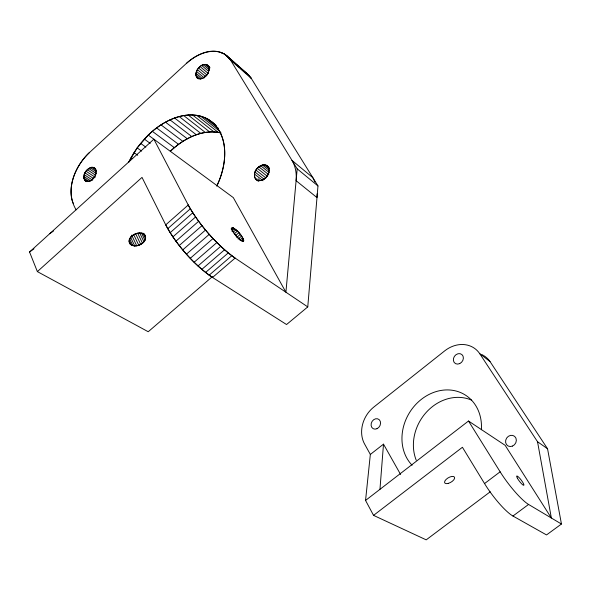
<?xml version="1.0" encoding="UTF-8"?>
<svg xmlns="http://www.w3.org/2000/svg" width="591" height="591" viewBox="0 0 591 591"><rect width="100%" height="100%" fill="white"/><g stroke="black" fill="none" stroke-linecap="round" stroke-linejoin="round"><path stroke-width="0.89" d="M254.514 174.101C253.738 186.564 269.902 178.955 269.053 170.481C268.58 160.072 254.315 166.418 254.514 174.101L263.047 180.743M145.157 235.691C140.377 228.953 125.964 236.112 130.101 243.898C135.864 249.69 149.486 241.859 144.374 234.058M317.138 193.848L316.99 197.586L296.098 180.698C296.704 173.747 295.67 166.477 292.02 160.427L312.816 177.64L314.929 181.976M198.303 78.862C190.923 73.55 202.484 59.492 208.948 66.369M379.954 489.333L383.5 444.151L370.343 454.442L365.556 500.437L373.549 515.374L426.2 539.856L490.242 491.786M212.361 276.654L148.223 331.736L37.366 271.609L142.017 177.389L165.724 224.868C177.056 245.575 193.131 263.97 212.538 277.467L286.546 324.533L307.763 306.906L317.973 185.951L251.256 78.344L247.193 73.676L226.501 55.436C213.794 45.928 196.53 53.899 186.342 63.466L89.677 152.338C74.562 166.337 64.589 190.649 76.113 209.827M226.501 55.436L230.564 60.134L297.184 168.849L285.911 292.22L233.312 197.616L148.26 135.073L137.193 147.913L128.528 162.54M83.922 176.487C83.375 169.366 97.219 161.808 95.941 173.237C96.141 179.775 83.649 186.047 83.922 176.487L90.792 180.979M217.045 185.478C227.121 164.867 230.128 133.381 208.106 119.316C187.672 108.219 163.338 120.291 148.26 135.073M37.366 271.609L29.55 252.002L153.874 139.18L188.234 205.011C199.935 225.636 215.944 244.076 235.122 258.082L307.763 306.906M220.576 132.886C201.989 128.801 183.446 138.804 170.311 151.296A64.079 44.059 -55.1 0 1 221.086 132.945M167.755 228.665L190.324 208.786M170.156 232.691L192.777 212.79M172.897 236.88L195.569 216.978M175.941 241.187L198.657 221.285M179.243 245.538L201.996 225.651M182.767 249.882L205.535 230.025M186.46 254.152L209.244 234.332M190.265 258.297L213.048 238.513M231.133 228.887L232.514 227.69C237.597 230.291 242.317 235.358 243.677 240.958L243.3 241.32C237.907 239.289 233.593 233.755 231.731 228.37L232.514 227.69M231.34 229.781L233.408 227.986M194.129 262.249L216.904 242.517M231.82 231.081L234.575 228.695M233.186 232.145L235.935 229.766M234.657 233.504L237.405 231.125M198.007 265.965L220.761 246.292M235.454 235.669L238.89 232.699M236.873 237.346L240.308 234.383M201.834 269.385L224.558 249.771M238.129 239.037L241.564 236.075M239.828 240.042L242.583 237.671M241.231 240.855L243.3 239.074M205.565 272.466L228.252 252.926M242.295 241.379L243.677 240.19M209.148 275.177L231.79 255.704M365.556 500.437L468.5 421.021L505.157 445.333L551.359 518.019L537.522 441.721L479.656 353.558A28.531 24.061 -53.3 0 0 444.971 350.655L373.815 407.066A27.592 22.879 -60.1 0 0 364.558 443.967L370.343 454.442M373.549 515.374L462.421 447.276L484.539 483.564A31.663 6.383 52.8 0 0 512.944 516.024L546.52 534.929L561.45 524.018L547.554 448.776L490.042 361.581A28.102 23.876 -53.2 0 0 483.963 355.745M484.539 483.564L500.134 471.803L468.5 421.021M512.944 516.024L528.568 504.448L561.45 524.018M29.55 252.002L33.983 248.811M49.71 233.711L53.456 231.051M84.343 179.568L87.402 181.555M85.104 180.669L86.633 181.666M83.944 178.142L89.293 181.629M84.277 174.707L92.669 180.203M84.986 172.904L93.371 178.416M86.013 171.205L95.151 177.234M87.283 169.698L95.653 175.239M88.724 168.494L96.326 173.54M91.753 167.246L96.311 170.282M90.246 167.659L96.326 171.7M244.674 71.939L247.193 73.676M131.113 157.524L132.606 158.573M537.522 441.721L547.554 448.776M134.009 152.641L137.725 155.27M137.193 147.913L141.641 151.097M140.643 143.391L145.822 147.129M144.344 139.099L150.24 143.399M152.36 131.342L174.345 147.661M156.622 127.929L178.541 144.344M161.011 124.871L182.87 141.375M165.495 122.182L187.295 138.774M170.045 119.892L191.78 136.565M257.07 180.255L258.496 181.356M174.618 118.015L196.301 134.763M479.656 353.558L490.042 361.581M258.001 178.785L259.427 179.893M255.541 178.297L256.959 179.398M179.191 116.567L200.822 133.389M183.72 115.57L205.306 132.45M255.031 172.099L264.273 179.317M255.969 170.142L265.906 177.935M257.27 168.354L267.191 176.162M188.174 115.031L209.716 131.963M258.843 166.839L268.75 174.67M192.526 114.95L214.023 131.926M260.601 165.694L269.082 172.424M196.722 115.341L218.182 132.354M262.434 165L269.489 170.614M200.741 116.198L220.029 131.534M196.899 77.687C203.297 82.437 212.671 70.876 207.552 65.173M267.228 165.849L268.632 166.972M211.393 121.554L215.671 124.967M265.854 165.074L269.37 167.888M208.106 119.316L216.661 126.142M264.214 164.786L269.156 168.716M217.023 127.309L218.441 128.446M204.545 117.528L218.109 128.328M297.184 168.849L317.973 185.951M195.88 74.954L200.814 79.068M195.983 73.24L202.321 78.529M197.372 69.62L205.801 76.704M196.493 71.422L204.227 77.901M198.569 67.95L206.99 75.05M200.017 66.51L208.431 73.631M201.612 65.394L208.616 71.334M203.267 64.67L209.569 70.026M208.431 66.17A8.193 5.356 -52.1 0 1 202.004 78.492A8.193 5.356 -52.1 0 1 197.076 70.189A8.193 5.356 -52.1 0 1 208.431 66.17L209.849 67.396M206.333 64.559L209.827 67.537M204.878 64.382L209.768 68.556M223.974 53.7L228.806 57.955M232.256 60.999L233.637 62.21M236.393 64.641L239.156 67.079M240.537 68.29L243.987 71.334M221.16 52.4L222.541 53.611M228.702 57.586L249.395 75.825M383.5 444.151L400.609 474.499M144.041 233.844L145.615 237.102M142.808 232.957L145.549 238.668M141.456 232.935L144.98 240.271M139.646 232.861L143.938 241.83M137.821 233.445L142.49 243.233M135.679 233.8L140.732 244.408M133.721 234.649L138.759 245.272M131.682 235.144L136.706 245.775M130.448 236.88L134.696 245.886M129.385 238.217L132.849 245.59M128.978 239.998L131.283 244.918M128.949 241.438L130.101 243.898M528.568 504.448A31.781 5.954 52.6 0 1 500.134 471.803M481.946 354.637A28.102 23.876 -53.2 0 1 483.305 355.354M412.097 465.228A44.347 37.876 -58.4 0 1 428.889 394.522A44.347 37.876 -58.4 0 1 481.37 429.746M416.212 460.182A43.675 37.58 -58.4 0 1 426.613 411.971A43.675 37.58 -58.4 0 1 471.618 400.159M73.225 203.289A40.188 26.019 -56.7 0 1 89.677 152.338M186.342 63.466A42.064 27.696 -52.5 0 1 230.564 60.134L251.256 78.344A41.141 27.637 -52.3 0 0 246.314 73.173M128.838 161.904A65.542 44.199 -55.2 0 1 200.645 116.176A65.542 44.199 -55.2 0 1 216.727 186.15M188.234 205.011L165.724 224.868A48.551 12.766 48.7 0 0 212.538 277.467L235.122 258.082A48.824 11.761 48.9 0 1 188.234 205.011M517.347 478.119A5.844 1.071 52.6 0 0 523.626 485.337A5.844 1.071 52.6 0 0 519.932 478.503A5.844 1.071 52.6 0 0 517.347 478.119M459.739 363.591A5.563 4.669 -52.6 0 0 461.859 354.519A5.563 4.669 -52.6 0 0 453.496 358.442A5.563 4.669 -52.6 0 0 459.739 363.591M376.999 428.697A5.452 4.492 -60.2 0 0 379.223 419.691A5.452 4.492 -60.2 0 0 371.251 423.348A5.452 4.492 -60.2 0 0 376.999 428.697M512.515 446.079A5.844 5.171 -55.2 0 0 514.65 436.387A5.844 5.171 -55.2 0 0 505.697 440.265A5.844 5.171 -55.2 0 0 512.515 446.079M448.273 483.386A5.666 2.593 -30.3 0 0 454.501 477.166A5.666 2.593 -30.3 0 0 446.042 479.486A5.666 2.593 -30.3 0 0 448.273 483.386M232.669 231A8.85 2.076 49.2 0 0 243.041 241.35A8.85 2.076 49.2 0 0 237.471 231.192A8.85 2.076 49.2 0 0 232.669 231M134.785 245.886A8.629 5.917 -23.9 0 0 145.482 236.489A8.629 5.917 -23.9 0 0 131.948 235.986A8.629 5.917 -23.9 0 0 134.785 245.886M90.77 180.617A7.919 5.083 -56.8 0 0 94.737 168.176A7.919 5.083 -56.8 0 0 84.321 174.515A7.919 5.083 -56.8 0 0 90.77 180.617M263.268 179.575A8.806 6.235 -52.9 0 0 267.162 165.776A8.806 6.235 -52.9 0 0 254.839 172.831A8.806 6.235 -52.9 0 0 263.268 179.575"/></g></svg>
